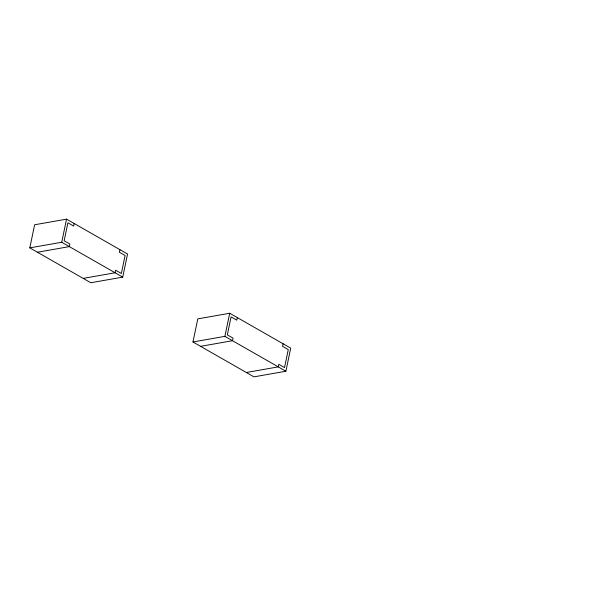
<?xml version="1.0" encoding="UTF-8"?>
<svg xmlns="http://www.w3.org/2000/svg" width="596" height="596" viewBox="0 0 596 596"><rect width="100%" height="100%" fill="white"/><g stroke="black" fill="none" stroke-linecap="round" stroke-linejoin="round"><path stroke-width="0.89" d="M29.8 247.869L34.628 224.766L66.543 219.142L127.551 254.023L122.724 277.125L90.801 282.75L29.8 247.869L61.723 242.252L122.724 277.125M61.723 242.252L66.543 219.142M74.172 223.507L73.636 226.07L67.914 222.8L64.159 240.769L69.881 244.04L69.345 246.61L37.429 252.235M119.923 249.664L119.386 252.235L125.108 255.505L121.353 273.475L115.631 270.204L115.095 272.767L83.179 278.392M192.962 341.977L197.79 318.875L229.713 313.25L290.714 348.131L285.886 371.233L253.97 376.858L192.962 341.977L224.886 336.353L285.886 371.233M224.886 336.353L229.713 313.25M237.335 317.608L236.798 320.171L231.084 316.908L227.329 334.877L233.043 338.148L232.507 340.711L200.591 346.336M283.093 343.765L282.556 346.336L288.27 349.606L284.515 367.576L278.801 364.305L278.265 366.875L246.342 372.493"/></g></svg>
